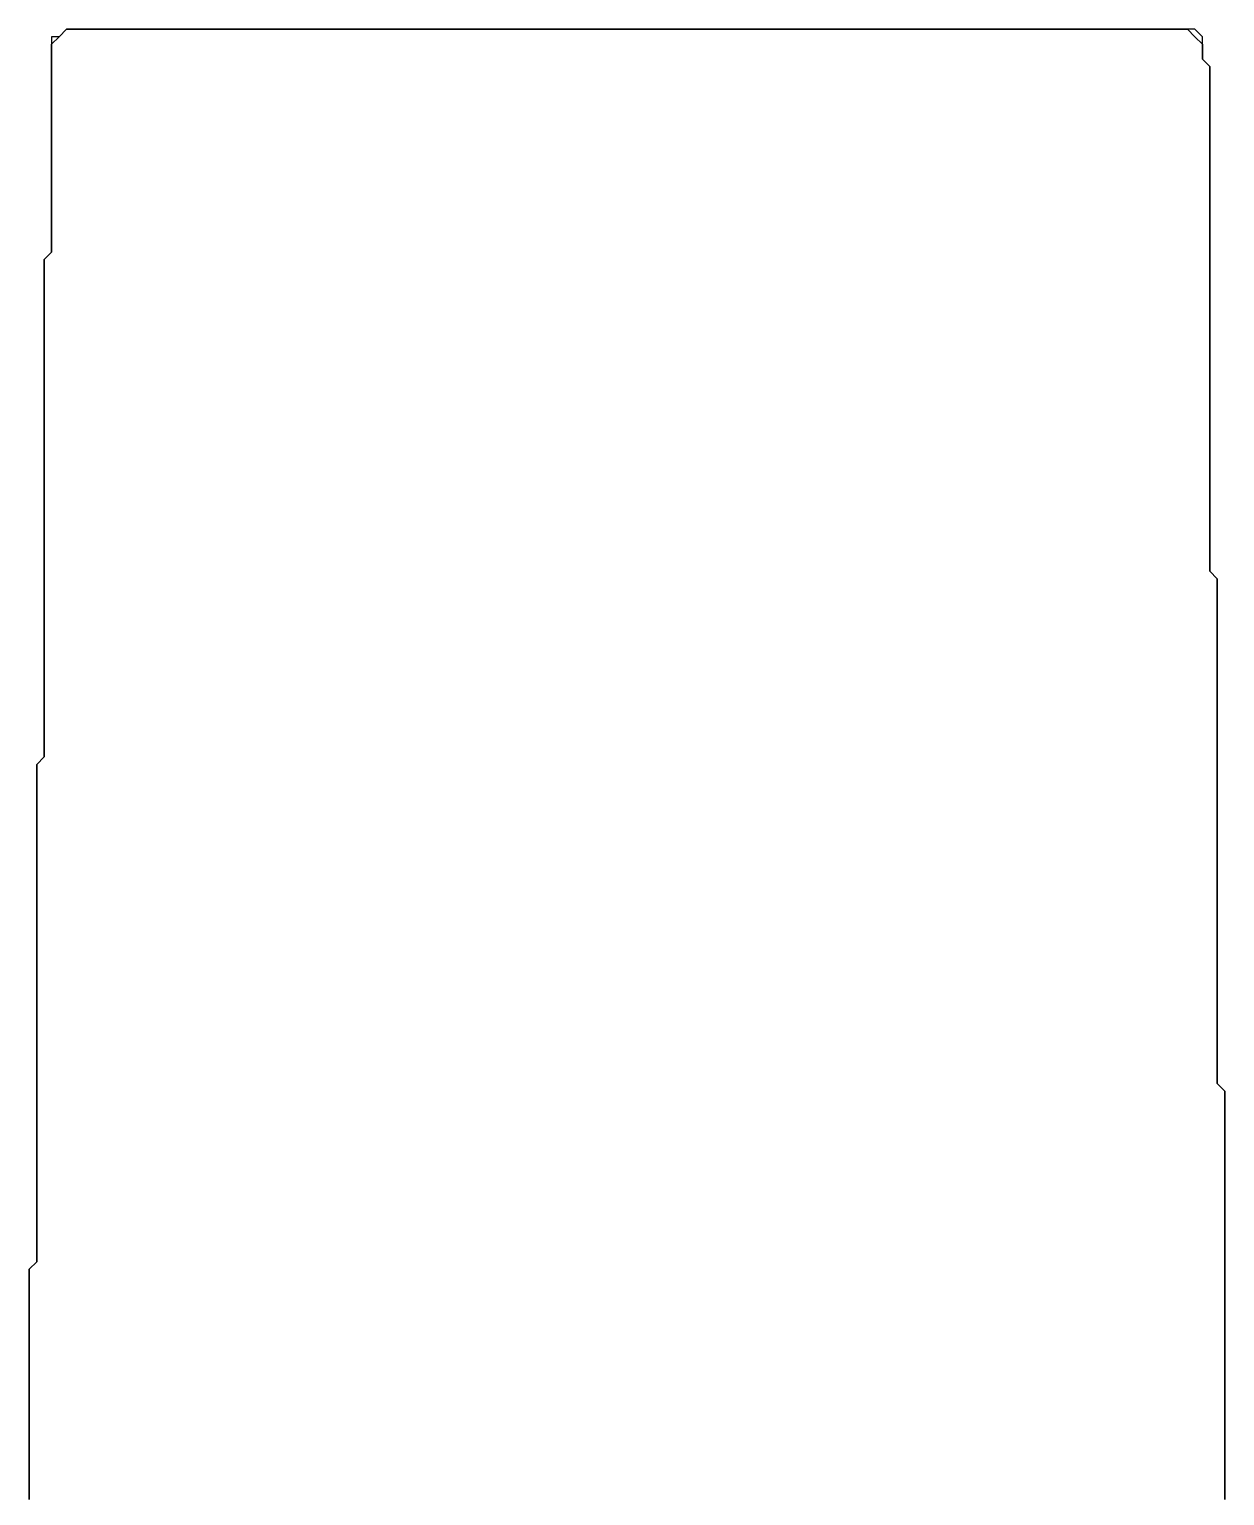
# Model space of a CAD drawing. Extents: x 69 to 217, y 14 to 408.
# Drawn here: x 132.12 to 152.25, y 383.19 to 407.88 of the extents above; entities that cross this region are included whole.
import ezdxf

# ---------------------------------------------------------------- set-up
doc = ezdxf.new("R2010")
doc.units = 0

msp = doc.modelspace()

# ---------------------------------------------------------------- linework, layer by layer
at = {"layer": 'contour_0'}
for p, q in [((132.75, 407.875), (132.625, 407.75)), ((132.625, 407.75), (132.75, 407.875)), ((132.75, 407.875), (132.875, 407.875)), ((132.875, 407.875), (132.75, 407.875)), ((132.75, 407.875), (132.75, 407.875)), ((132.875, 407.875), (133, 407.875)), ((133, 407.875), (132.875, 407.875)), ((133, 407.875), (133.125, 407.875)), ((133.125, 407.875), (133, 407.875)), ((133.125, 407.875), (133.25, 407.875)), ((133.25, 407.875), (133.125, 407.875)), ((133.25, 407.875), (133.375, 407.875)), ((133.375, 407.875), (133.25, 407.875)), ((133.375, 407.875), (133.5, 407.875)), ((133.5, 407.875), (133.375, 407.875)), ((133.5, 407.875), (133.625, 407.875)), ((133.625, 407.875), (133.5, 407.875)), ((133.625, 407.875), (133.75, 407.875)), ((133.75, 407.875), (133.625, 407.875)), ((133.75, 407.875), (133.875, 407.875)), ((133.875, 407.875), (133.75, 407.875)), ((133.875, 407.875), (134, 407.875)), ((134, 407.875), (133.875, 407.875)), ((134, 407.875), (134.125, 407.875)), ((134.125, 407.875), (134, 407.875)), ((134.125, 407.875), (134.25, 407.875)), ((134.25, 407.875), (134.125, 407.875)), ((134.25, 407.875), (134.375, 407.875)), ((134.375, 407.875), (134.25, 407.875)), ((134.375, 407.875), (134.5, 407.875)), ((134.5, 407.875), (134.375, 407.875)), ((134.5, 407.875), (134.625, 407.875)), ((134.625, 407.875), (134.5, 407.875)), ((134.625, 407.875), (134.75, 407.875)), ((134.75, 407.875), (134.625, 407.875)), ((134.75, 407.875), (134.875, 407.875)), ((134.875, 407.875), (134.75, 407.875)), ((134.875, 407.875), (135, 407.875)), ((135, 407.875), (134.875, 407.875)), ((135, 407.875), (135.125, 407.875)), ((135.125, 407.875), (135, 407.875)), ((135.125, 407.875), (135.25, 407.875)), ((135.25, 407.875), (135.125, 407.875)), ((135.25, 407.875), (135.375, 407.875)), ((135.375, 407.875), (135.25, 407.875)), ((135.375, 407.875), (135.5, 407.875)), ((135.5, 407.875), (135.375, 407.875)), ((135.5, 407.875), (135.625, 407.875)), ((135.625, 407.875), (135.5, 407.875)), ((135.625, 407.875), (135.75, 407.875)), ((135.75, 407.875), (135.625, 407.875)), ((135.75, 407.875), (135.875, 407.875)), ((135.875, 407.875), (135.75, 407.875)), ((135.875, 407.875), (136, 407.875)), ((136, 407.875), (135.875, 407.875)), ((136, 407.875), (136.125, 407.875)), ((136.125, 407.875), (136, 407.875)), ((136.125, 407.875), (136.25, 407.875)), ((136.25, 407.875), (136.125, 407.875)), ((136.25, 407.875), (136.375, 407.875)), ((136.375, 407.875), (136.25, 407.875)), ((136.375, 407.875), (136.5, 407.875)), ((136.5, 407.875), (136.375, 407.875)), ((136.5, 407.875), (136.625, 407.875)), ((136.625, 407.875), (136.5, 407.875)), ((136.625, 407.875), (136.75, 407.875)), ((136.75, 407.875), (136.625, 407.875)), ((136.75, 407.875), (136.875, 407.875)), ((136.875, 407.875), (136.75, 407.875)), ((136.875, 407.875), (137, 407.875)), ((137, 407.875), (136.875, 407.875)), ((137, 407.875), (137.125, 407.875)), ((137.125, 407.875), (137, 407.875)), ((137.125, 407.875), (137.25, 407.875)), ((137.25, 407.875), (137.125, 407.875)), ((137.25, 407.875), (137.375, 407.875)), ((137.375, 407.875), (137.25, 407.875)), ((137.375, 407.875), (137.5, 407.875)), ((137.5, 407.875), (137.375, 407.875)), ((137.5, 407.875), (137.625, 407.875)), ((137.625, 407.875), (137.5, 407.875)), ((137.625, 407.875), (137.75, 407.875)), ((137.75, 407.875), (137.625, 407.875)), ((137.75, 407.875), (137.875, 407.875)), ((137.875, 407.875), (137.75, 407.875)), ((137.875, 407.875), (138, 407.875)), ((138, 407.875), (137.875, 407.875)), ((138, 407.875), (138.125, 407.875)), ((138.125, 407.875), (138, 407.875)), ((138.125, 407.875), (138.25, 407.875)), ((138.25, 407.875), (138.125, 407.875)), ((138.25, 407.875), (138.375, 407.875)), ((138.375, 407.875), (138.25, 407.875)), ((138.375, 407.875), (138.5, 407.875)), ((138.5, 407.875), (138.375, 407.875)), ((138.5, 407.875), (138.625, 407.875)), ((138.625, 407.875), (138.5, 407.875)), ((138.625, 407.875), (138.75, 407.875)), ((138.75, 407.875), (138.625, 407.875)), ((138.75, 407.875), (138.875, 407.875)), ((138.875, 407.875), (138.75, 407.875)), ((138.875, 407.875), (139, 407.875)), ((139, 407.875), (138.875, 407.875)), ((139, 407.875), (139.125, 407.875)), ((139.125, 407.875), (139, 407.875)), ((139.125, 407.875), (139.25, 407.875)), ((139.25, 407.875), (139.125, 407.875)), ((139.25, 407.875), (139.375, 407.875)), ((139.375, 407.875), (139.25, 407.875)), ((139.375, 407.875), (139.5, 407.875)), ((139.5, 407.875), (139.375, 407.875)), ((139.5, 407.875), (139.625, 407.875)), ((139.625, 407.875), (139.5, 407.875)), ((139.625, 407.875), (139.75, 407.875)), ((139.75, 407.875), (139.625, 407.875)), ((139.75, 407.875), (139.875, 407.875)), ((139.875, 407.875), (139.75, 407.875)), ((139.875, 407.875), (140, 407.875)), ((140, 407.875), (139.875, 407.875)), ((140, 407.875), (140.125, 407.875)), ((140.125, 407.875), (140, 407.875)), ((140.125, 407.875), (140.25, 407.875)), ((140.25, 407.875), (140.125, 407.875)), ((140.25, 407.875), (140.375, 407.875)), ((140.375, 407.875), (140.25, 407.875)), ((140.375, 407.875), (140.5, 407.875)), ((140.5, 407.875), (140.375, 407.875)), ((140.5, 407.875), (140.625, 407.875)), ((140.625, 407.875), (140.5, 407.875)), ((140.625, 407.875), (140.75, 407.875)), ((140.75, 407.875), (140.625, 407.875)), ((140.75, 407.875), (140.875, 407.875)), ((140.875, 407.875), (140.75, 407.875)), ((140.875, 407.875), (141, 407.875)), ((141, 407.875), (140.875, 407.875)), ((141, 407.875), (141.125, 407.875)), ((141.125, 407.875), (141, 407.875)), ((141.125, 407.875), (141.25, 407.875)), ((141.25, 407.875), (141.125, 407.875)), ((141.25, 407.875), (141.375, 407.875)), ((141.375, 407.875), (141.25, 407.875)), ((141.375, 407.875), (141.5, 407.875)), ((141.5, 407.875), (141.375, 407.875)), ((141.5, 407.875), (141.625, 407.875)), ((141.625, 407.875), (141.5, 407.875)), ((141.625, 407.875), (141.75, 407.875)), ((141.75, 407.875), (141.625, 407.875)), ((141.75, 407.875), (141.875, 407.875)), ((141.875, 407.875), (141.75, 407.875)), ((141.875, 407.875), (142, 407.875)), ((142, 407.875), (141.875, 407.875)), ((142, 407.875), (142.125, 407.875)), ((142.125, 407.875), (142, 407.875)), ((142.125, 407.875), (142.25, 407.875)), ((142.25, 407.875), (142.125, 407.875)), ((142.25, 407.875), (142.375, 407.875)), ((142.375, 407.875), (142.25, 407.875)), ((142.375, 407.875), (142.5, 407.875)), ((142.5, 407.875), (142.375, 407.875)), ((142.5, 407.875), (142.625, 407.875)), ((142.625, 407.875), (142.5, 407.875)), ((142.625, 407.875), (142.75, 407.875)), ((142.75, 407.875), (142.625, 407.875)), ((142.75, 407.875), (142.875, 407.875)), ((142.875, 407.875), (142.75, 407.875)), ((142.875, 407.875), (143, 407.875)), ((143, 407.875), (142.875, 407.875)), ((143, 407.875), (143.125, 407.875)), ((143.125, 407.875), (143, 407.875)), ((143.125, 407.875), (143.25, 407.875)), ((143.25, 407.875), (143.125, 407.875)), ((143.25, 407.875), (143.375, 407.875)), ((143.375, 407.875), (143.25, 407.875)), ((143.375, 407.875), (143.5, 407.875)), ((143.5, 407.875), (143.375, 407.875)), ((143.5, 407.875), (143.625, 407.875)), ((143.625, 407.875), (143.5, 407.875)), ((143.625, 407.875), (143.75, 407.875)), ((143.75, 407.875), (143.625, 407.875)), ((143.75, 407.875), (143.875, 407.875)), ((143.875, 407.875), (143.75, 407.875)), ((143.875, 407.875), (144, 407.875)), ((144, 407.875), (143.875, 407.875)), ((144, 407.875), (144.125, 407.875)), ((144.125, 407.875), (144, 407.875)), ((144.125, 407.875), (144.25, 407.875)), ((144.25, 407.875), (144.125, 407.875)), ((144.25, 407.875), (144.375, 407.875)), ((144.375, 407.875), (144.25, 407.875)), ((144.375, 407.875), (144.5, 407.875)), ((144.5, 407.875), (144.375, 407.875)), ((144.5, 407.875), (144.625, 407.875)), ((144.625, 407.875), (144.5, 407.875)), ((144.625, 407.875), (144.75, 407.875)), ((144.75, 407.875), (144.625, 407.875)), ((144.75, 407.875), (144.875, 407.875)), ((144.875, 407.875), (144.75, 407.875)), ((144.875, 407.875), (145, 407.875)), ((145, 407.875), (144.875, 407.875)), ((145, 407.875), (145.125, 407.875)), ((145.125, 407.875), (145, 407.875)), ((145.125, 407.875), (145.25, 407.875)), ((145.25, 407.875), (145.125, 407.875)), ((145.25, 407.875), (145.375, 407.875)), ((145.375, 407.875), (145.25, 407.875)), ((145.375, 407.875), (145.5, 407.875)), ((145.5, 407.875), (145.375, 407.875)), ((145.5, 407.875), (145.625, 407.875)), ((145.625, 407.875), (145.5, 407.875)), ((145.625, 407.875), (145.75, 407.875)), ((145.75, 407.875), (145.625, 407.875)), ((145.75, 407.875), (145.875, 407.875)), ((145.875, 407.875), (145.75, 407.875)), ((145.875, 407.875), (146, 407.875)), ((146, 407.875), (145.875, 407.875)), ((146, 407.875), (146.125, 407.875)), ((146.125, 407.875), (146, 407.875)), ((146.125, 407.875), (146.25, 407.875)), ((146.25, 407.875), (146.125, 407.875)), ((146.25, 407.875), (146.375, 407.875)), ((146.375, 407.875), (146.25, 407.875)), ((146.375, 407.875), (146.5, 407.875)), ((146.5, 407.875), (146.375, 407.875)), ((146.5, 407.875), (146.625, 407.875)), ((146.625, 407.875), (146.5, 407.875)), ((146.625, 407.875), (146.75, 407.875)), ((146.75, 407.875), (146.625, 407.875)), ((146.75, 407.875), (146.875, 407.875)), ((146.875, 407.875), (146.75, 407.875)), ((146.875, 407.875), (147, 407.875)), ((147, 407.875), (146.875, 407.875)), ((147, 407.875), (147.125, 407.875)), ((147.125, 407.875), (147, 407.875)), ((147.125, 407.875), (147.25, 407.875)), ((147.25, 407.875), (147.125, 407.875)), ((147.25, 407.875), (147.375, 407.875)), ((147.375, 407.875), (147.25, 407.875)), ((147.375, 407.875), (147.5, 407.875)), ((147.5, 407.875), (147.375, 407.875)), ((147.5, 407.875), (147.625, 407.875)), ((147.625, 407.875), (147.5, 407.875)), ((147.625, 407.875), (147.75, 407.875)), ((147.75, 407.875), (147.625, 407.875)), ((147.75, 407.875), (147.875, 407.875)), ((147.875, 407.875), (147.75, 407.875)), ((147.875, 407.875), (148, 407.875)), ((148, 407.875), (147.875, 407.875)), ((148, 407.875), (148.125, 407.875)), ((148.125, 407.875), (148, 407.875)), ((148.125, 407.875), (148.25, 407.875)), ((148.25, 407.875), (148.125, 407.875)), ((148.25, 407.875), (148.375, 407.875)), ((148.375, 407.875), (148.25, 407.875)), ((148.375, 407.875), (148.5, 407.875)), ((148.5, 407.875), (148.375, 407.875)), ((148.5, 407.875), (148.625, 407.875)), ((148.625, 407.875), (148.5, 407.875)), ((148.625, 407.875), (148.75, 407.875)), ((148.75, 407.875), (148.625, 407.875)), ((148.75, 407.875), (148.875, 407.875)), ((148.875, 407.875), (148.75, 407.875)), ((148.875, 407.875), (149, 407.875)), ((149, 407.875), (148.875, 407.875)), ((149, 407.875), (149.125, 407.875)), ((149.125, 407.875), (149, 407.875)), ((149.125, 407.875), (149.25, 407.875)), ((149.25, 407.875), (149.125, 407.875)), ((149.25, 407.875), (149.375, 407.875)), ((149.375, 407.875), (149.25, 407.875)), ((149.375, 407.875), (149.5, 407.875)), ((149.5, 407.875), (149.375, 407.875)), ((149.5, 407.875), (149.625, 407.875)), ((149.625, 407.875), (149.5, 407.875)), ((149.625, 407.875), (149.75, 407.875)), ((149.75, 407.875), (149.625, 407.875)), ((149.75, 407.875), (149.875, 407.875)), ((149.875, 407.875), (149.75, 407.875)), ((149.875, 407.875), (150, 407.875)), ((150, 407.875), (149.875, 407.875)), ((150, 407.875), (150.125, 407.875)), ((150.125, 407.875), (150, 407.875)), ((150.125, 407.875), (150.25, 407.875)), ((150.25, 407.875), (150.125, 407.875)), ((150.25, 407.875), (150.375, 407.875)), ((150.375, 407.875), (150.25, 407.875)), ((150.375, 407.875), (150.5, 407.875)), ((150.5, 407.875), (150.375, 407.875)), ((150.5, 407.875), (150.625, 407.875)), ((150.625, 407.875), (150.5, 407.875)), ((150.625, 407.875), (150.75, 407.875)), ((150.75, 407.875), (150.625, 407.875)), ((150.75, 407.875), (150.875, 407.875)), ((150.875, 407.875), (150.75, 407.875)), ((150.875, 407.875), (151, 407.875)), ((151, 407.875), (150.875, 407.875)), ((151, 407.875), (151.125, 407.875)), ((151.125, 407.875), (151, 407.875)), ((151.125, 407.875), (151.25, 407.875)), ((151.25, 407.875), (151.125, 407.875)), ((151.25, 407.875), (151.375, 407.875)), ((151.375, 407.875), (151.25, 407.875)), ((151.375, 407.875), (151.5, 407.875)), ((151.5, 407.875), (151.375, 407.875)), ((151.5, 407.875), (151.625, 407.875)), ((151.625, 407.875), (151.5, 407.875)), ((151.625, 407.875), (151.75, 407.75)), ((151.75, 407.875), (151.625, 407.875)), ((151.875, 407.75), (151.75, 407.875)), ((132.625, 407.75), (132.5, 407.75)), ((132.5, 407.75), (132.5, 407.625)), ((132.5, 407.625), (132.625, 407.75)), ((132.5, 407.625), (132.5, 407.5)), ((132.5, 407.5), (132.5, 407.625)), ((151.75, 407.75), (151.875, 407.625)), ((151.875, 407.625), (151.875, 407.75)), ((151.875, 407.625), (151.875, 407.5)), ((151.875, 407.5), (151.875, 407.625)), ((132.5, 407.5), (132.5, 407.375)), ((132.5, 407.375), (132.5, 407.5)), ((132.5, 407.375), (132.5, 407.25)), ((132.5, 407.25), (132.5, 407.375)), ((151.875, 407.5), (151.875, 407.375)), ((151.875, 407.375), (151.875, 407.5)), ((151.875, 407.375), (152, 407.25)), ((152, 407.25), (151.875, 407.375)), ((132.5, 407.25), (132.5, 407.125)), ((132.5, 407.125), (132.5, 407.25)), ((132.5, 407.125), (132.5, 407)), ((132.5, 407), (132.5, 407.125)), ((152, 407.25), (152, 407.125)), ((152, 407.125), (152, 407.25)), ((152, 407.125), (152, 407)), ((152, 407), (152, 407.125)), ((132.5, 407), (132.5, 406.875)), ((132.5, 406.875), (132.5, 407)), ((132.5, 406.875), (132.5, 406.75)), ((132.5, 406.75), (132.5, 406.875)), ((152, 407), (152, 406.875)), ((152, 406.875), (152, 407)), ((152, 406.875), (152, 406.75)), ((152, 406.75), (152, 406.875)), ((132.5, 406.75), (132.5, 406.625)), ((132.5, 406.625), (132.5, 406.75)), ((132.5, 406.625), (132.5, 406.5)), ((132.5, 406.5), (132.5, 406.625)), ((152, 406.75), (152, 406.625)), ((152, 406.625), (152, 406.75)), ((152, 406.625), (152, 406.5)), ((152, 406.5), (152, 406.625)), ((132.5, 406.5), (132.5, 406.375)), ((132.5, 406.375), (132.5, 406.5)), ((132.5, 406.375), (132.5, 406.25)), ((132.5, 406.25), (132.5, 406.375)), ((152, 406.5), (152, 406.375)), ((152, 406.375), (152, 406.5)), ((152, 406.375), (152, 406.25)), ((152, 406.25), (152, 406.375)), ((132.5, 406.25), (132.5, 406.125)), ((132.5, 406.125), (132.5, 406.25)), ((132.5, 406.125), (132.5, 406)), ((132.5, 406), (132.5, 406.125)), ((152, 406.25), (152, 406.125)), ((152, 406.125), (152, 406.25)), ((152, 406.125), (152, 406)), ((152, 406), (152, 406.125)), ((132.5, 406), (132.5, 405.875)), ((132.5, 405.875), (132.5, 406)), ((132.5, 405.875), (132.5, 405.75)), ((132.5, 405.75), (132.5, 405.875)), ((152, 406), (152, 405.875)), ((152, 405.875), (152, 406)), ((152, 405.875), (152, 405.75)), ((152, 405.75), (152, 405.875)), ((132.5, 405.75), (132.5, 405.625)), ((132.5, 405.625), (132.5, 405.75)), ((132.5, 405.625), (132.5, 405.5)), ((132.5, 405.5), (132.5, 405.625)), ((152, 405.75), (152, 405.625)), ((152, 405.625), (152, 405.75)), ((152, 405.625), (152, 405.5)), ((152, 405.5), (152, 405.625)), ((132.5, 405.5), (132.5, 405.375)), ((132.5, 405.375), (132.5, 405.5)), ((132.5, 405.375), (132.5, 405.25)), ((132.5, 405.25), (132.5, 405.375)), ((152, 405.5), (152, 405.375)), ((152, 405.375), (152, 405.5)), ((152, 405.375), (152, 405.25)), ((152, 405.25), (152, 405.375)), ((132.5, 405.25), (132.5, 405.125)), ((132.5, 405.125), (132.5, 405.25)), ((132.5, 405.125), (132.5, 405)), ((132.5, 405), (132.5, 405.125)), ((152, 405.25), (152, 405.125)), ((152, 405.125), (152, 405.25)), ((152, 405.125), (152, 405)), ((152, 405), (152, 405.125)), ((132.5, 405), (132.5, 404.875)), ((132.5, 404.875), (132.5, 405)), ((132.5, 404.875), (132.5, 404.75)), ((132.5, 404.75), (132.5, 404.875)), ((152, 405), (152, 404.875)), ((152, 404.875), (152, 405)), ((152, 404.875), (152, 404.75)), ((152, 404.75), (152, 404.875)), ((132.5, 404.75), (132.5, 404.625)), ((132.5, 404.625), (132.5, 404.75)), ((152, 404.75), (152, 404.625)), ((152, 404.625), (152, 404.75)), ((132.5, 404.625), (132.5, 404.5)), ((132.5, 404.5), (132.5, 404.625)), ((132.5, 404.5), (132.5, 404.375)), ((132.5, 404.375), (132.5, 404.5)), ((152, 404.625), (152, 404.5)), ((152, 404.5), (152, 404.625)), ((152, 404.5), (152, 404.375)), ((152, 404.375), (152, 404.5)), ((132.5, 404.375), (132.5, 404.25)), ((132.5, 404.25), (132.5, 404.375)), ((132.5, 404.25), (132.5, 404.125)), ((132.5, 404.125), (132.5, 404.25)), ((152, 404.375), (152, 404.25)), ((152, 404.25), (152, 404.375)), ((152, 404.25), (152, 404.125)), ((152, 404.125), (152, 404.25)), ((132.5, 404.125), (132.375, 404)), ((132.375, 404), (132.5, 404.125)), ((132.375, 404), (132.375, 403.875)), ((132.375, 403.875), (132.375, 404)), ((152, 404.125), (152, 404)), ((152, 404), (152, 404.125)), ((152, 404), (152, 403.875)), ((152, 403.875), (152, 404)), ((132.375, 403.875), (132.375, 403.75)), ((132.375, 403.75), (132.375, 403.875)), ((132.375, 403.75), (132.375, 403.625)), ((132.375, 403.625), (132.375, 403.75)), ((152, 403.875), (152, 403.75)), ((152, 403.75), (152, 403.875)), ((152, 403.75), (152, 403.625)), ((152, 403.625), (152, 403.75)), ((132.375, 403.625), (132.375, 403.5)), ((132.375, 403.5), (132.375, 403.625)), ((132.375, 403.5), (132.375, 403.375)), ((132.375, 403.375), (132.375, 403.5)), ((152, 403.625), (152, 403.5)), ((152, 403.5), (152, 403.625)), ((152, 403.5), (152, 403.375)), ((152, 403.375), (152, 403.5)), ((132.375, 403.375), (132.375, 403.25)), ((132.375, 403.25), (132.375, 403.375)), ((132.375, 403.25), (132.375, 403.125)), ((132.375, 403.125), (132.375, 403.25)), ((152, 403.375), (152, 403.25)), ((152, 403.25), (152, 403.375)), ((152, 403.25), (152, 403.125)), ((152, 403.125), (152, 403.25)), ((132.375, 403.125), (132.375, 403)), ((132.375, 403), (132.375, 403.125)), ((132.375, 403), (132.375, 402.875)), ((132.375, 402.875), (132.375, 403)), ((152, 403.125), (152, 403)), ((152, 403), (152, 403.125)), ((152, 403), (152, 402.875)), ((152, 402.875), (152, 403)), ((132.375, 402.875), (132.375, 402.75)), ((132.375, 402.75), (132.375, 402.875)), ((132.375, 402.75), (132.375, 402.625)), ((132.375, 402.625), (132.375, 402.75)), ((152, 402.875), (152, 402.75)), ((152, 402.75), (152, 402.875)), ((152, 402.75), (152, 402.625)), ((152, 402.625), (152, 402.75)), ((132.375, 402.625), (132.375, 402.5)), ((132.375, 402.5), (132.375, 402.625)), ((132.375, 402.5), (132.375, 402.375)), ((132.375, 402.375), (132.375, 402.5)), ((152, 402.625), (152, 402.5)), ((152, 402.5), (152, 402.625)), ((152, 402.5), (152, 402.375)), ((152, 402.375), (152, 402.5)), ((132.375, 402.375), (132.375, 402.25)), ((132.375, 402.25), (132.375, 402.375)), ((132.375, 402.25), (132.375, 402.125)), ((132.375, 402.125), (132.375, 402.25)), ((152, 402.375), (152, 402.25)), ((152, 402.25), (152, 402.375)), ((152, 402.25), (152, 402.125)), ((152, 402.125), (152, 402.25)), ((132.375, 402.125), (132.375, 402)), ((132.375, 402), (132.375, 402.125)), ((132.375, 402), (132.375, 401.875)), ((132.375, 401.875), (132.375, 402)), ((152, 402.125), (152, 402)), ((152, 402), (152, 402.125)), ((152, 402), (152, 401.875)), ((152, 401.875), (152, 402)), ((132.375, 401.875), (132.375, 401.75)), ((132.375, 401.75), (132.375, 401.875)), ((132.375, 401.75), (132.375, 401.625)), ((132.375, 401.625), (132.375, 401.75)), ((152, 401.875), (152, 401.75)), ((152, 401.75), (152, 401.875)), ((152, 401.75), (152, 401.625)), ((152, 401.625), (152, 401.75)), ((132.375, 401.625), (132.375, 401.5)), ((132.375, 401.5), (132.375, 401.625)), ((132.375, 401.5), (132.375, 401.375)), ((132.375, 401.375), (132.375, 401.5)), ((152, 401.625), (152, 401.5)), ((152, 401.5), (152, 401.625)), ((152, 401.5), (152, 401.375)), ((152, 401.375), (152, 401.5)), ((132.375, 401.375), (132.375, 401.25)), ((132.375, 401.25), (132.375, 401.375)), ((132.375, 401.25), (132.375, 401.125)), ((132.375, 401.125), (132.375, 401.25)), ((152, 401.375), (152, 401.25)), ((152, 401.25), (152, 401.375)), ((152, 401.25), (152, 401.125)), ((152, 401.125), (152, 401.25)), ((132.375, 401.125), (132.375, 401)), ((132.375, 401), (132.375, 401.125)), ((132.375, 401), (132.375, 400.875)), ((132.375, 400.875), (132.375, 401)), ((152, 401.125), (152, 401)), ((152, 401), (152, 401.125)), ((152, 401), (152, 400.875)), ((152, 400.875), (152, 401)), ((132.375, 400.875), (132.375, 400.75)), ((132.375, 400.75), (132.375, 400.875)), ((132.375, 400.75), (132.375, 400.625)), ((132.375, 400.625), (132.375, 400.75)), ((152, 400.875), (152, 400.75)), ((152, 400.75), (152, 400.875)), ((152, 400.75), (152, 400.625)), ((152, 400.625), (152, 400.75)), ((132.375, 400.625), (132.375, 400.5)), ((132.375, 400.5), (132.375, 400.625)), ((132.375, 400.5), (132.375, 400.375)), ((132.375, 400.375), (132.375, 400.5)), ((152, 400.625), (152, 400.5)), ((152, 400.5), (152, 400.625)), ((152, 400.5), (152, 400.375)), ((152, 400.375), (152, 400.5)), ((132.375, 400.375), (132.375, 400.25)), ((132.375, 400.25), (132.375, 400.375)), ((132.375, 400.25), (132.375, 400.125)), ((132.375, 400.125), (132.375, 400.25)), ((152, 400.375), (152, 400.25)), ((152, 400.25), (152, 400.375)), ((152, 400.25), (152, 400.125)), ((152, 400.125), (152, 400.25)), ((132.375, 400.125), (132.375, 400)), ((132.375, 400), (132.375, 400.125)), ((132.375, 400), (132.375, 399.875)), ((132.375, 399.875), (132.375, 400)), ((152, 400.125), (152, 400)), ((152, 400), (152, 400.125)), ((152, 400), (152, 399.875)), ((152, 399.875), (152, 400)), ((132.375, 399.875), (132.375, 399.75)), ((132.375, 399.75), (132.375, 399.875)), ((132.375, 399.75), (132.375, 399.625)), ((132.375, 399.625), (132.375, 399.75)), ((152, 399.875), (152, 399.75)), ((152, 399.75), (152, 399.875)), ((152, 399.75), (152, 399.625)), ((152, 399.625), (152, 399.75)), ((132.375, 399.625), (132.375, 399.5)), ((132.375, 399.5), (132.375, 399.625)), ((132.375, 399.5), (132.375, 399.375)), ((132.375, 399.375), (132.375, 399.5)), ((152, 399.625), (152, 399.5)), ((152, 399.5), (152, 399.625)), ((152, 399.5), (152, 399.375)), ((152, 399.375), (152, 399.5)), ((132.375, 399.375), (132.375, 399.25)), ((132.375, 399.25), (132.375, 399.375)), ((132.375, 399.25), (132.375, 399.125)), ((132.375, 399.125), (132.375, 399.25)), ((152, 399.375), (152, 399.25)), ((152, 399.25), (152, 399.375)), ((152, 399.25), (152, 399.125)), ((152, 399.125), (152, 399.25)), ((132.375, 399.125), (132.375, 399)), ((132.375, 399), (132.375, 399.125)), ((132.375, 399), (132.375, 398.875)), ((132.375, 398.875), (132.375, 399)), ((152, 399.125), (152, 399)), ((152, 399), (152, 399.125)), ((152, 399), (152, 398.875)), ((152, 398.875), (152, 399)), ((132.375, 398.875), (132.375, 398.75)), ((132.375, 398.75), (132.375, 398.875)), ((132.375, 398.75), (132.375, 398.625)), ((132.375, 398.625), (132.375, 398.75)), ((152, 398.875), (152, 398.75)), ((152, 398.75), (152, 398.875)), ((152, 398.75), (152.125, 398.625)), ((152.125, 398.625), (152, 398.75)), ((132.375, 398.625), (132.375, 398.5)), ((132.375, 398.5), (132.375, 398.625)), ((132.375, 398.5), (132.375, 398.375)), ((132.375, 398.375), (132.375, 398.5)), ((152.125, 398.625), (152.125, 398.5)), ((152.125, 398.5), (152.125, 398.625)), ((152.125, 398.5), (152.125, 398.375)), ((152.125, 398.375), (152.125, 398.5)), ((132.375, 398.375), (132.375, 398.25)), ((132.375, 398.25), (132.375, 398.375)), ((132.375, 398.25), (132.375, 398.125)), ((132.375, 398.125), (132.375, 398.25)), ((152.125, 398.375), (152.125, 398.25)), ((152.125, 398.25), (152.125, 398.375)), ((152.125, 398.25), (152.125, 398.125)), ((152.125, 398.125), (152.125, 398.25)), ((132.375, 398.125), (132.375, 398)), ((132.375, 398), (132.375, 398.125)), ((132.375, 398), (132.375, 397.875)), ((132.375, 397.875), (132.375, 398)), ((152.125, 398.125), (152.125, 398)), ((152.125, 398), (152.125, 398.125)), ((152.125, 398), (152.125, 397.875)), ((152.125, 397.875), (152.125, 398)), ((132.375, 397.875), (132.375, 397.75)), ((132.375, 397.75), (132.375, 397.875)), ((132.375, 397.75), (132.375, 397.625)), ((132.375, 397.625), (132.375, 397.75)), ((152.125, 397.875), (152.125, 397.75)), ((152.125, 397.75), (152.125, 397.875)), ((152.125, 397.75), (152.125, 397.625)), ((152.125, 397.625), (152.125, 397.75)), ((132.375, 397.625), (132.375, 397.5)), ((132.375, 397.5), (132.375, 397.625)), ((132.375, 397.5), (132.375, 397.375)), ((132.375, 397.375), (132.375, 397.5)), ((152.125, 397.625), (152.125, 397.5)), ((152.125, 397.5), (152.125, 397.625)), ((152.125, 397.5), (152.125, 397.375)), ((152.125, 397.375), (152.125, 397.5)), ((132.375, 397.375), (132.375, 397.25)), ((132.375, 397.25), (132.375, 397.375)), ((132.375, 397.25), (132.375, 397.125)), ((132.375, 397.125), (132.375, 397.25)), ((152.125, 397.375), (152.125, 397.25)), ((152.125, 397.25), (152.125, 397.375)), ((152.125, 397.25), (152.125, 397.125)), ((152.125, 397.125), (152.125, 397.25)), ((132.375, 397.125), (132.375, 397)), ((132.375, 397), (132.375, 397.125)), ((132.375, 397), (132.375, 396.875)), ((132.375, 396.875), (132.375, 397)), ((152.125, 397.125), (152.125, 397)), ((152.125, 397), (152.125, 397.125)), ((152.125, 397), (152.125, 396.875)), ((152.125, 396.875), (152.125, 397)), ((132.375, 396.875), (132.375, 396.75)), ((132.375, 396.75), (132.375, 396.875)), ((132.375, 396.75), (132.375, 396.625)), ((132.375, 396.625), (132.375, 396.75)), ((152.125, 396.875), (152.125, 396.75)), ((152.125, 396.75), (152.125, 396.875)), ((152.125, 396.75), (152.125, 396.625)), ((152.125, 396.625), (152.125, 396.75)), ((132.375, 396.625), (132.375, 396.5)), ((132.375, 396.5), (132.375, 396.625)), ((132.375, 396.5), (132.375, 396.375)), ((132.375, 396.375), (132.375, 396.5)), ((152.125, 396.625), (152.125, 396.5)), ((152.125, 396.5), (152.125, 396.625)), ((152.125, 396.5), (152.125, 396.375)), ((152.125, 396.375), (152.125, 396.5)), ((132.375, 396.375), (132.375, 396.25)), ((132.375, 396.25), (132.375, 396.375)), ((132.375, 396.25), (132.375, 396.125)), ((132.375, 396.125), (132.375, 396.25)), ((152.125, 396.375), (152.125, 396.25)), ((152.125, 396.25), (152.125, 396.375)), ((152.125, 396.25), (152.125, 396.125)), ((152.125, 396.125), (152.125, 396.25)), ((132.375, 396.125), (132.375, 396)), ((132.375, 396), (132.375, 396.125)), ((132.375, 396), (132.375, 395.875)), ((132.375, 395.875), (132.375, 396)), ((152.125, 396.125), (152.125, 396)), ((152.125, 396), (152.125, 396.125)), ((152.125, 396), (152.125, 395.875)), ((152.125, 395.875), (152.125, 396)), ((132.375, 395.875), (132.375, 395.75)), ((132.375, 395.75), (132.375, 395.875)), ((132.375, 395.75), (132.375, 395.625)), ((132.375, 395.625), (132.375, 395.75)), ((152.125, 395.875), (152.125, 395.75)), ((152.125, 395.75), (152.125, 395.875)), ((152.125, 395.75), (152.125, 395.625)), ((152.125, 395.625), (152.125, 395.75)), ((132.375, 395.625), (132.25, 395.5)), ((132.25, 395.5), (132.375, 395.625)), ((132.25, 395.5), (132.25, 395.375)), ((132.25, 395.375), (132.25, 395.5)), ((152.125, 395.625), (152.125, 395.5)), ((152.125, 395.5), (152.125, 395.625)), ((152.125, 395.5), (152.125, 395.375)), ((152.125, 395.375), (152.125, 395.5)), ((132.25, 395.375), (132.25, 395.25)), ((132.25, 395.25), (132.25, 395.375)), ((132.25, 395.25), (132.25, 395.125)), ((132.25, 395.125), (132.25, 395.25)), ((152.125, 395.375), (152.125, 395.25)), ((152.125, 395.25), (152.125, 395.375)), ((152.125, 395.25), (152.125, 395.125)), ((152.125, 395.125), (152.125, 395.25)), ((132.25, 395.125), (132.25, 395)), ((132.25, 395), (132.25, 395.125)), ((132.25, 395), (132.25, 394.875)), ((132.25, 394.875), (132.25, 395)), ((152.125, 395.125), (152.125, 395)), ((152.125, 395), (152.125, 395.125)), ((152.125, 395), (152.125, 394.875)), ((152.125, 394.875), (152.125, 395)), ((132.25, 394.875), (132.25, 394.75)), ((132.25, 394.75), (132.25, 394.875)), ((152.125, 394.875), (152.125, 394.75)), ((152.125, 394.75), (152.125, 394.875)), ((132.25, 394.75), (132.25, 394.625)), ((132.25, 394.625), (132.25, 394.75)), ((132.25, 394.625), (132.25, 394.5)), ((132.25, 394.5), (132.25, 394.625)), ((152.125, 394.75), (152.125, 394.625)), ((152.125, 394.625), (152.125, 394.75)), ((152.125, 394.625), (152.125, 394.5)), ((152.125, 394.5), (152.125, 394.625)), ((132.25, 394.5), (132.25, 394.375)), ((132.25, 394.375), (132.25, 394.5)), ((132.25, 394.375), (132.25, 394.25)), ((132.25, 394.25), (132.25, 394.375)), ((152.125, 394.5), (152.125, 394.375)), ((152.125, 394.375), (152.125, 394.5)), ((152.125, 394.375), (152.125, 394.25)), ((152.125, 394.25), (152.125, 394.375)), ((132.25, 394.25), (132.25, 394.125)), ((132.25, 394.125), (132.25, 394.25)), ((132.25, 394.125), (132.25, 394)), ((132.25, 394), (132.25, 394.125)), ((152.125, 394.25), (152.125, 394.125)), ((152.125, 394.125), (152.125, 394.25)), ((152.125, 394.125), (152.125, 394)), ((152.125, 394), (152.125, 394.125)), ((132.25, 394), (132.25, 393.875)), ((132.25, 393.875), (132.25, 394)), ((132.25, 393.875), (132.25, 393.75)), ((132.25, 393.75), (132.25, 393.875)), ((152.125, 394), (152.125, 393.875)), ((152.125, 393.875), (152.125, 394)), ((152.125, 393.875), (152.125, 393.75)), ((152.125, 393.75), (152.125, 393.875)), ((132.25, 393.75), (132.25, 393.625)), ((132.25, 393.625), (132.25, 393.75)), ((132.25, 393.625), (132.25, 393.5)), ((132.25, 393.5), (132.25, 393.625)), ((152.125, 393.75), (152.125, 393.625)), ((152.125, 393.625), (152.125, 393.75)), ((152.125, 393.625), (152.125, 393.5)), ((152.125, 393.5), (152.125, 393.625)), ((132.25, 393.5), (132.25, 393.375)), ((132.25, 393.375), (132.25, 393.5)), ((132.25, 393.375), (132.25, 393.25)), ((132.25, 393.25), (132.25, 393.375)), ((152.125, 393.5), (152.125, 393.375)), ((152.125, 393.375), (152.125, 393.5)), ((152.125, 393.375), (152.125, 393.25)), ((152.125, 393.25), (152.125, 393.375)), ((132.25, 393.25), (132.25, 393.125)), ((132.25, 393.125), (132.25, 393.25)), ((132.25, 393.125), (132.25, 393)), ((132.25, 393), (132.25, 393.125)), ((152.125, 393.25), (152.125, 393.125)), ((152.125, 393.125), (152.125, 393.25)), ((152.125, 393.125), (152.125, 393)), ((152.125, 393), (152.125, 393.125)), ((132.25, 393), (132.25, 392.875)), ((132.25, 392.875), (132.25, 393)), ((132.25, 392.875), (132.25, 392.75)), ((132.25, 392.75), (132.25, 392.875)), ((152.125, 393), (152.125, 392.875)), ((152.125, 392.875), (152.125, 393)), ((152.125, 392.875), (152.125, 392.75)), ((152.125, 392.75), (152.125, 392.875)), ((132.25, 392.75), (132.25, 392.625)), ((132.25, 392.625), (132.25, 392.75)), ((132.25, 392.625), (132.25, 392.5)), ((132.25, 392.5), (132.25, 392.625)), ((152.125, 392.75), (152.125, 392.625)), ((152.125, 392.625), (152.125, 392.75)), ((152.125, 392.625), (152.125, 392.5)), ((152.125, 392.5), (152.125, 392.625)), ((132.25, 392.5), (132.25, 392.375)), ((132.25, 392.375), (132.25, 392.5)), ((132.25, 392.375), (132.25, 392.25)), ((132.25, 392.25), (132.25, 392.375)), ((152.125, 392.5), (152.125, 392.375)), ((152.125, 392.375), (152.125, 392.5)), ((152.125, 392.375), (152.125, 392.25)), ((152.125, 392.25), (152.125, 392.375)), ((132.25, 392.25), (132.25, 392.125)), ((132.25, 392.125), (132.25, 392.25)), ((132.25, 392.125), (132.25, 392)), ((132.25, 392), (132.25, 392.125)), ((152.125, 392.25), (152.125, 392.125)), ((152.125, 392.125), (152.125, 392.25)), ((152.125, 392.125), (152.125, 392)), ((152.125, 392), (152.125, 392.125)), ((132.25, 392), (132.25, 391.875)), ((132.25, 391.875), (132.25, 392)), ((132.25, 391.875), (132.25, 391.75)), ((132.25, 391.75), (132.25, 391.875)), ((152.125, 392), (152.125, 391.875)), ((152.125, 391.875), (152.125, 392)), ((152.125, 391.875), (152.125, 391.75)), ((152.125, 391.75), (152.125, 391.875)), ((132.25, 391.75), (132.25, 391.625)), ((132.25, 391.625), (132.25, 391.75)), ((132.25, 391.625), (132.25, 391.5)), ((132.25, 391.5), (132.25, 391.625)), ((152.125, 391.75), (152.125, 391.625)), ((152.125, 391.625), (152.125, 391.75)), ((152.125, 391.625), (152.125, 391.5)), ((152.125, 391.5), (152.125, 391.625)), ((132.25, 391.5), (132.25, 391.375)), ((132.25, 391.375), (132.25, 391.5)), ((132.25, 391.375), (132.25, 391.25)), ((132.25, 391.25), (132.25, 391.375)), ((152.125, 391.5), (152.125, 391.375)), ((152.125, 391.375), (152.125, 391.5)), ((152.125, 391.375), (152.125, 391.25)), ((152.125, 391.25), (152.125, 391.375)), ((132.25, 391.25), (132.25, 391.125)), ((132.25, 391.125), (132.25, 391.25)), ((132.25, 391.125), (132.25, 391)), ((132.25, 391), (132.25, 391.125)), ((152.125, 391.25), (152.125, 391.125)), ((152.125, 391.125), (152.125, 391.25)), ((152.125, 391.125), (152.125, 391)), ((152.125, 391), (152.125, 391.125)), ((132.25, 391), (132.25, 390.875)), ((132.25, 390.875), (132.25, 391)), ((132.25, 390.875), (132.25, 390.75)), ((132.25, 390.75), (132.25, 390.875)), ((152.125, 391), (152.125, 390.875)), ((152.125, 390.875), (152.125, 391)), ((152.125, 390.875), (152.125, 390.75)), ((152.125, 390.75), (152.125, 390.875)), ((132.25, 390.75), (132.25, 390.625)), ((132.25, 390.625), (132.25, 390.75)), ((132.25, 390.625), (132.25, 390.5)), ((132.25, 390.5), (132.25, 390.625)), ((152.125, 390.75), (152.125, 390.625)), ((152.125, 390.625), (152.125, 390.75)), ((152.125, 390.625), (152.125, 390.5)), ((152.125, 390.5), (152.125, 390.625)), ((132.25, 390.5), (132.25, 390.375)), ((132.25, 390.375), (132.25, 390.5)), ((132.25, 390.375), (132.25, 390.25)), ((132.25, 390.25), (132.25, 390.375)), ((152.125, 390.5), (152.125, 390.375)), ((152.125, 390.375), (152.125, 390.5)), ((152.125, 390.375), (152.125, 390.25)), ((152.125, 390.25), (152.125, 390.375)), ((132.25, 390.25), (132.25, 390.125)), ((132.25, 390.125), (132.25, 390.25)), ((132.25, 390.125), (132.25, 390)), ((132.25, 390), (132.25, 390.125)), ((152.125, 390.25), (152.125, 390.125)), ((152.125, 390.125), (152.125, 390.25)), ((152.125, 390.125), (152.25, 390)), ((152.25, 390), (152.125, 390.125)), ((132.25, 390), (132.25, 389.875)), ((132.25, 389.875), (132.25, 390)), ((132.25, 389.875), (132.25, 389.75)), ((132.25, 389.75), (132.25, 389.875)), ((152.25, 390), (152.25, 389.875)), ((152.25, 389.875), (152.25, 390)), ((152.25, 389.875), (152.25, 389.75)), ((152.25, 389.75), (152.25, 389.875)), ((132.25, 389.75), (132.25, 389.625)), ((132.25, 389.625), (132.25, 389.75)), ((132.25, 389.625), (132.25, 389.5)), ((132.25, 389.5), (132.25, 389.625)), ((152.25, 389.75), (152.25, 389.625)), ((152.25, 389.625), (152.25, 389.75)), ((152.25, 389.625), (152.25, 389.5)), ((152.25, 389.5), (152.25, 389.625)), ((132.25, 389.5), (132.25, 389.375)), ((132.25, 389.375), (132.25, 389.5)), ((132.25, 389.375), (132.25, 389.25)), ((132.25, 389.25), (132.25, 389.375)), ((152.25, 389.5), (152.25, 389.375)), ((152.25, 389.375), (152.25, 389.5)), ((152.25, 389.375), (152.25, 389.25)), ((152.25, 389.25), (152.25, 389.375)), ((132.25, 389.25), (132.25, 389.125)), ((132.25, 389.125), (132.25, 389.25)), ((132.25, 389.125), (132.25, 389)), ((132.25, 389), (132.25, 389.125)), ((152.25, 389.25), (152.25, 389.125)), ((152.25, 389.125), (152.25, 389.25)), ((152.25, 389.125), (152.25, 389)), ((152.25, 389), (152.25, 389.125)), ((132.25, 389), (132.25, 388.875)), ((132.25, 388.875), (132.25, 389)), ((132.25, 388.875), (132.25, 388.75)), ((132.25, 388.75), (132.25, 388.875)), ((152.25, 389), (152.25, 388.875)), ((152.25, 388.875), (152.25, 389)), ((152.25, 388.875), (152.25, 388.75)), ((152.25, 388.75), (152.25, 388.875)), ((132.25, 388.75), (132.25, 388.625)), ((132.25, 388.625), (132.25, 388.75)), ((132.25, 388.625), (132.25, 388.5)), ((132.25, 388.5), (132.25, 388.625)), ((152.25, 388.75), (152.25, 388.625)), ((152.25, 388.625), (152.25, 388.75)), ((152.25, 388.625), (152.25, 388.5)), ((152.25, 388.5), (152.25, 388.625)), ((132.25, 388.5), (132.25, 388.375)), ((132.25, 388.375), (132.25, 388.5)), ((132.25, 388.375), (132.25, 388.25)), ((132.25, 388.25), (132.25, 388.375)), ((152.25, 388.5), (152.25, 388.375)), ((152.25, 388.375), (152.25, 388.5)), ((152.25, 388.375), (152.25, 388.25)), ((152.25, 388.25), (152.25, 388.375)), ((132.25, 388.25), (132.25, 388.125)), ((132.25, 388.125), (132.25, 388.25)), ((132.25, 388.125), (132.25, 388)), ((132.25, 388), (132.25, 388.125)), ((152.25, 388.25), (152.25, 388.125)), ((152.25, 388.125), (152.25, 388.25)), ((152.25, 388.125), (152.25, 388)), ((152.25, 388), (152.25, 388.125)), ((132.25, 388), (132.25, 387.875)), ((132.25, 387.875), (132.25, 388)), ((132.25, 387.875), (132.25, 387.75)), ((132.25, 387.75), (132.25, 387.875)), ((152.25, 388), (152.25, 387.875)), ((152.25, 387.875), (152.25, 388)), ((152.25, 387.875), (152.25, 387.75)), ((152.25, 387.75), (152.25, 387.875)), ((132.25, 387.75), (132.25, 387.625)), ((132.25, 387.625), (132.25, 387.75)), ((132.25, 387.625), (132.25, 387.5)), ((132.25, 387.5), (132.25, 387.625)), ((152.25, 387.75), (152.25, 387.625)), ((152.25, 387.625), (152.25, 387.75)), ((152.25, 387.625), (152.25, 387.5)), ((152.25, 387.5), (152.25, 387.625)), ((132.25, 387.5), (132.25, 387.375)), ((132.25, 387.375), (132.25, 387.5)), ((132.25, 387.375), (132.25, 387.25)), ((132.25, 387.25), (132.25, 387.375)), ((152.25, 387.5), (152.25, 387.375)), ((152.25, 387.375), (152.25, 387.5)), ((152.25, 387.375), (152.25, 387.25)), ((152.25, 387.25), (152.25, 387.375)), ((132.25, 387.125), (132.125, 387)), ((132.125, 387), (132.25, 387.125)), ((132.25, 387.25), (132.25, 387.125)), ((132.25, 387.125), (132.25, 387.25)), ((152.25, 387.25), (152.25, 387.125)), ((152.25, 387.125), (152.25, 387.25)), ((152.25, 387.125), (152.25, 387)), ((152.25, 387), (152.25, 387.125)), ((132.125, 387), (132.125, 386.875)), ((132.125, 386.875), (132.125, 387)), ((132.125, 386.875), (132.125, 386.75)), ((132.125, 386.75), (132.125, 386.875)), ((152.25, 387), (152.25, 386.875)), ((152.25, 386.875), (152.25, 387)), ((152.25, 386.875), (152.25, 386.75)), ((152.25, 386.75), (152.25, 386.875)), ((132.125, 386.75), (132.125, 386.625)), ((132.125, 386.625), (132.125, 386.75)), ((132.125, 386.625), (132.125, 386.5)), ((132.125, 386.5), (132.125, 386.625)), ((152.25, 386.75), (152.25, 386.625)), ((152.25, 386.625), (152.25, 386.75)), ((152.25, 386.625), (152.25, 386.5)), ((152.25, 386.5), (152.25, 386.625)), ((132.125, 386.5), (132.125, 386.375)), ((132.125, 386.375), (132.125, 386.5)), ((132.125, 386.375), (132.125, 386.25)), ((132.125, 386.25), (132.125, 386.375)), ((152.25, 386.5), (152.25, 386.375)), ((152.25, 386.375), (152.25, 386.5)), ((152.25, 386.375), (152.25, 386.25)), ((152.25, 386.25), (152.25, 386.375)), ((132.125, 386.25), (132.125, 386.125)), ((132.125, 386.125), (132.125, 386.25)), ((132.125, 386.125), (132.125, 386)), ((132.125, 386), (132.125, 386.125)), ((152.25, 386.25), (152.25, 386.125)), ((152.25, 386.125), (152.25, 386.25)), ((152.25, 386.125), (152.25, 386)), ((152.25, 386), (152.25, 386.125)), ((132.125, 386), (132.125, 385.875)), ((132.125, 385.875), (132.125, 386)), ((132.125, 385.875), (132.125, 385.75)), ((132.125, 385.75), (132.125, 385.875)), ((152.25, 386), (152.25, 385.875)), ((152.25, 385.875), (152.25, 386)), ((152.25, 385.875), (152.25, 385.75)), ((152.25, 385.75), (152.25, 385.875)), ((132.125, 385.75), (132.125, 385.625)), ((132.125, 385.625), (132.125, 385.75)), ((132.125, 385.625), (132.125, 385.5)), ((132.125, 385.5), (132.125, 385.625)), ((152.25, 385.75), (152.25, 385.625)), ((152.25, 385.625), (152.25, 385.75)), ((152.25, 385.625), (152.25, 385.5)), ((152.25, 385.5), (152.25, 385.625)), ((132.125, 385.5), (132.125, 385.375)), ((132.125, 385.375), (132.125, 385.5)), ((132.125, 385.375), (132.125, 385.25)), ((132.125, 385.25), (132.125, 385.375)), ((152.25, 385.5), (152.25, 385.375)), ((152.25, 385.375), (152.25, 385.5)), ((152.25, 385.375), (152.25, 385.25)), ((152.25, 385.25), (152.25, 385.375)), ((132.125, 385.25), (132.125, 385.125)), ((132.125, 385.125), (132.125, 385.25)), ((132.125, 385.125), (132.125, 385)), ((132.125, 385), (132.125, 385.125)), ((152.25, 385.25), (152.25, 385.125)), ((152.25, 385.125), (152.25, 385.25)), ((152.25, 385.125), (152.25, 385)), ((152.25, 385), (152.25, 385.125)), ((132.125, 385), (132.125, 384.875)), ((132.125, 384.875), (132.125, 385)), ((152.25, 385), (152.25, 384.875)), ((152.25, 384.875), (152.25, 385)), ((132.125, 384.875), (132.125, 384.75)), ((132.125, 384.75), (132.125, 384.875)), ((132.125, 384.75), (132.125, 384.625)), ((132.125, 384.625), (132.125, 384.75)), ((152.25, 384.875), (152.25, 384.75)), ((152.25, 384.75), (152.25, 384.875)), ((152.25, 384.75), (152.25, 384.625)), ((152.25, 384.625), (152.25, 384.75)), ((132.125, 384.625), (132.125, 384.5)), ((132.125, 384.5), (132.125, 384.625)), ((132.125, 384.5), (132.125, 384.375)), ((132.125, 384.375), (132.125, 384.5)), ((152.25, 384.625), (152.25, 384.5)), ((152.25, 384.5), (152.25, 384.625)), ((152.25, 384.5), (152.25, 384.375)), ((152.25, 384.375), (152.25, 384.5)), ((132.125, 384.375), (132.125, 384.25)), ((132.125, 384.25), (132.125, 384.375)), ((132.125, 384.25), (132.125, 384.125)), ((132.125, 384.125), (132.125, 384.25)), ((152.25, 384.375), (152.25, 384.25)), ((152.25, 384.25), (152.25, 384.375)), ((152.25, 384.25), (152.25, 384.125)), ((152.25, 384.125), (152.25, 384.25)), ((132.125, 384.125), (132.125, 384)), ((132.125, 384), (132.125, 384.125)), ((132.125, 384), (132.125, 383.875)), ((132.125, 383.875), (132.125, 384)), ((152.25, 384.125), (152.25, 384)), ((152.25, 384), (152.25, 384.125)), ((152.25, 384), (152.25, 383.875)), ((152.25, 383.875), (152.25, 384)), ((132.125, 383.875), (132.125, 383.75)), ((132.125, 383.75), (132.125, 383.875)), ((132.125, 383.75), (132.125, 383.625)), ((132.125, 383.625), (132.125, 383.75)), ((152.25, 383.875), (152.25, 383.75)), ((152.25, 383.75), (152.25, 383.875)), ((152.25, 383.75), (152.25, 383.625)), ((152.25, 383.625), (152.25, 383.75)), ((132.125, 383.625), (132.125, 383.5)), ((132.125, 383.5), (132.125, 383.625)), ((132.125, 383.5), (132.125, 383.375)), ((132.125, 383.375), (132.125, 383.5)), ((152.25, 383.625), (152.25, 383.5)), ((152.25, 383.5), (152.25, 383.625)), ((152.25, 383.5), (152.25, 383.375)), ((152.25, 383.375), (152.25, 383.5)), ((132.125, 383.375), (132.125, 383.25)), ((132.125, 383.25), (132.125, 383.375)), ((132.125, 383.25), (132.125, 383.125)), ((132.125, 383.125), (132.125, 383.25)), ((152.25, 383.375), (152.25, 383.25)), ((152.25, 383.25), (152.25, 383.375)), ((152.25, 383.25), (152.25, 383.125)), ((152.25, 383.125), (152.25, 383.25))]:
    msp.add_line(p, q, dxfattribs=at)

doc.saveas('drawing.dxf')
